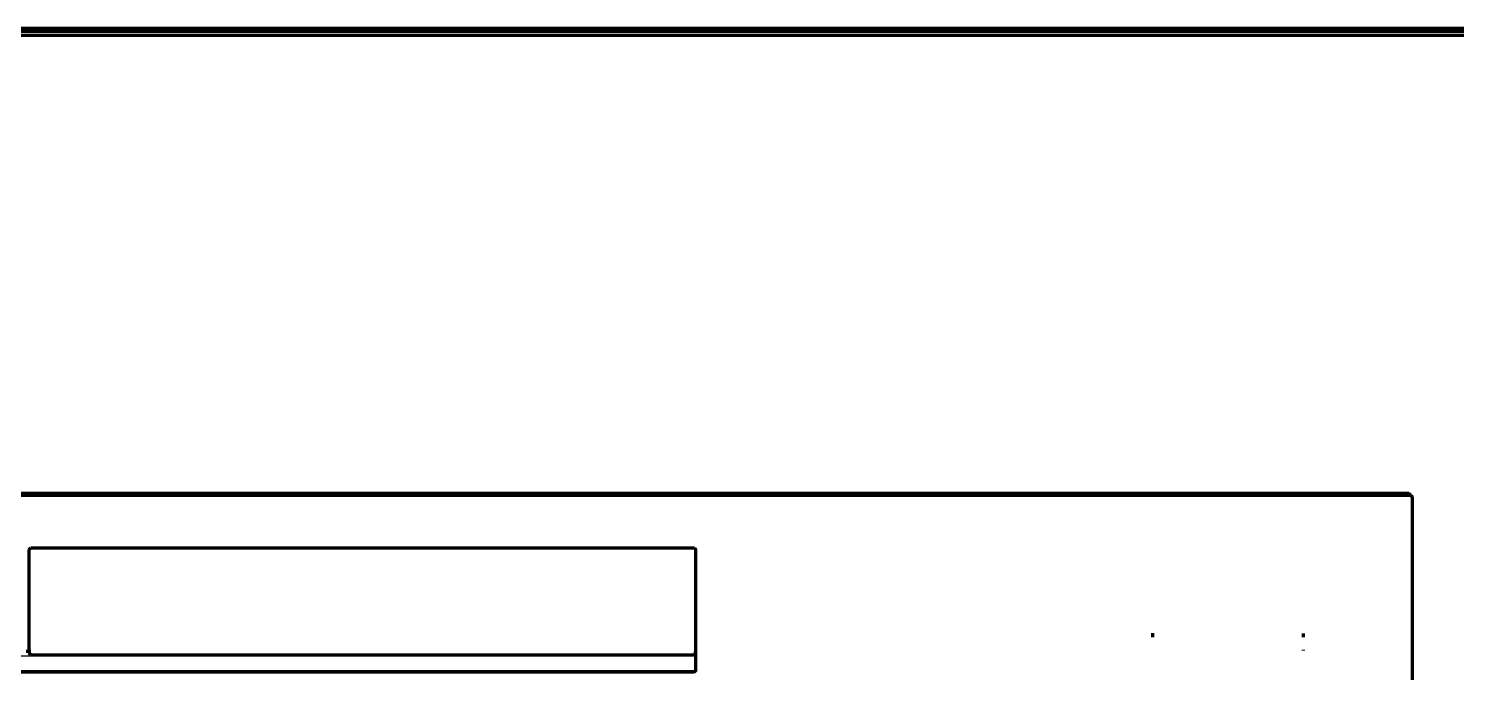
# Model space of a CAD drawing. Header units: millimetres. Extents: x 4307 to 31003, y 2809 to 20009.
# Drawn here: x 11335.8 to 11465.9, y 12730.6 to 12789.3 of the extents above; entities that cross this region are included whole.
import ezdxf

# ---------------------------------------------------------------- set-up
doc = ezdxf.new("R2010")
doc.units = ezdxf.units.MM
doc.layers.add('ProfileEdges', color=7, linetype='Continuous')

msp = doc.modelspace()

# ---------------------------------------------------------------- linework, layer by layer
for p, q in [((11396.47, 12732.13), (11194.7, 12732.13)), ((11396.47, 12732.23), (11396.47, 12732.13)), ((11396.47, 12731.94), (11396.47, 12730.8)), ((11194.7, 12730.8), (11396.47, 12730.8))]:
    msp.add_line(p, q)
at = {"layer": 'ProfileEdges', "lineweight": 211}
for p, q in [((11616.73, 12789.29), (11149.97, 12789.27)), ((11168.41, 12789.05), (11616.71, 12789.05)), ((11635.09, 12788.66), (11150.04, 12788.66)), ((11162.47, 12746.77), (11461.69, 12746.77)), ((11461.52, 12746.95), (11162.64, 12746.95)), ((11461.69, 12746.77), (11461.52, 12746.95)), ((11461.69, 12746.77), (11461.87, 12746.6)), ((11461.87, 12631.3), (11461.87, 12746.6)), ((11335.89, 12741.84), (11336.03, 12741.98)), ((11336.03, 12741.98), (11396.47, 12741.98)), ((11396.47, 12741.98), (11396.61, 12741.84)), ((11335.89, 12732.57), (11335.89, 12741.84)), ((11396.61, 12732.39), (11396.61, 12741.84)), ((11438.21, 12733.86), (11438.21, 12734.2)), ((11451.92, 12734.19), (11451.92, 12733.86)), ((11335.62, 12732.57), (11335.89, 12732.57)), ((11335.89, 12732.57), (11335.89, 12732.38)), ((11335.89, 12732.57), (11336.03, 12732.57)), ((11336.03, 12732.23), (11335.89, 12732.38)), ((11336.03, 12732.23), (11396.47, 12732.23)), ((11396.47, 12732.57), (11396.61, 12732.39)), ((11396.47, 12732.23), (11396.61, 12732.39)), ((11396.61, 12730.82), (11396.61, 12732.39)), ((11451.92, 12732.69), (11451.92, 12732.64)), ((11396.47, 12730.67), (11194.7, 12730.67)), ((11396.47, 12730.67), (11396.61, 12730.82)), ((11396.61, 12730.72), (11396.61, 12730.82))]:
    msp.add_line(p, q, dxfattribs=at)

doc.saveas('drawing.dxf')
